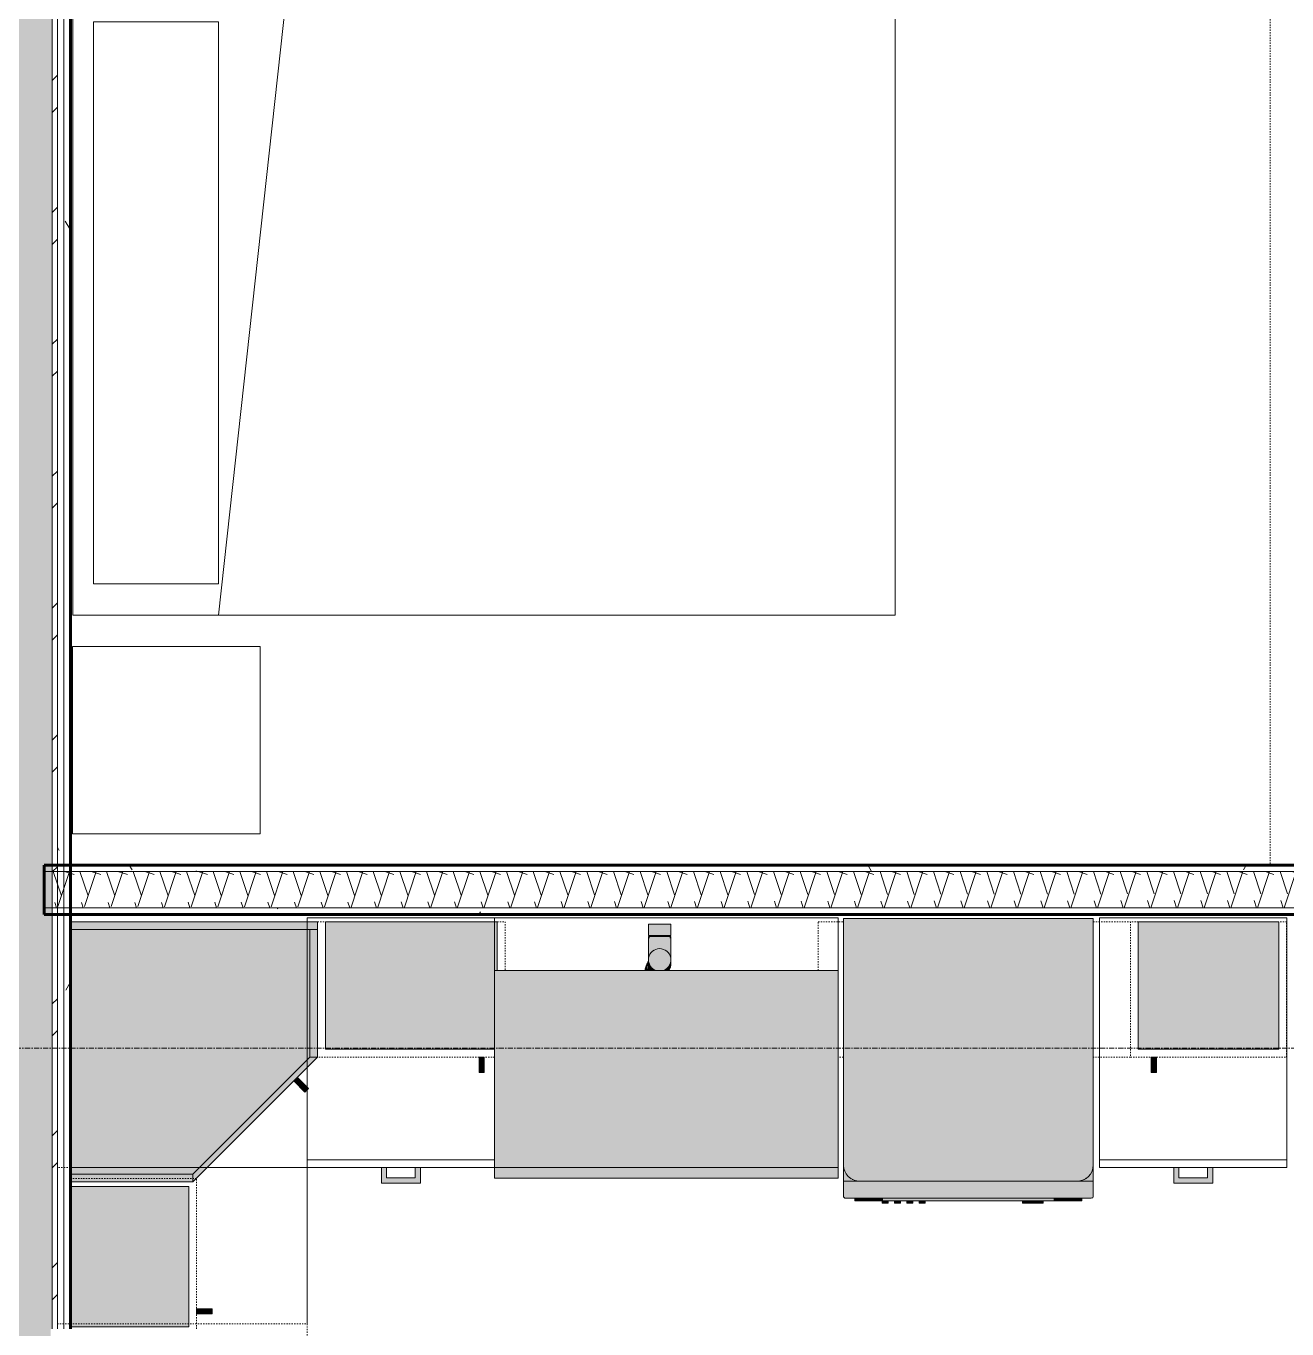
# Model space of a CAD drawing. Header units: inches. Extents: x -4169 to -1846, y 9706 to 12377.
# Drawn here: x -3338.7 to -3217.6, y 10140.2 to 10265.4 of the extents above; entities that cross this region are included whole.
import ezdxf

# ---------------------------------------------------------------- set-up
doc = ezdxf.new("R2010")
doc.units = ezdxf.units.IN
doc.header["$MEASUREMENT"] = 0
doc.linetypes.add('Dash', pattern=[0.25, 0.125, -0.125])
doc.linetypes.add('Grid Line 1_2_', pattern=[0.875, 0.5, -0.125, 0.125, -0.125])
for name, color, linetype, lineweight in [('0-1', 7, 'Continuous', 5), ('0-2', 50, 'Continuous', 18), ('A-GENM-1', 11, 'Continuous', 9), ('A-GENM-2', 250, 'Continuous', 9), ('A-WALL', 113, 'Continuous', 18), ('A-WALL-4', 10, 'Continuous', 60), ('A-WALL-5', 50, 'Continuous', 18), ('A-WALL-PATT-1', 250, 'Continuous', 9), ('A-WALL-PATT-2', 253, 'Continuous', 9), ('A-WALL-PATT-4', 111, 'Continuous', 9), ('I-FURN-1', 250, 'Continuous', 9), ('I-FURN-HDLN-1', 250, 'Dash', 9), ('I-WALL-3', 2, 'Continuous', 60), ('P-SANR-FIXT-2', 250, 'Continuous', 9), ('P-SANR-FIXT-3', 55, 'Continuous', 9), ('Q-CASE', 31, 'Continuous', 9), ('Q-CASE-1', 9, 'Continuous', 9), ('Q-CASE-3', 250, 'Continuous', 9), ('Q-CASE-4', 250, 'Dash', 9), ('Q-CASE-5', 254, 'Continuous', 9), ('Q-CASE-HDLN-1', 250, 'Dash', 9), ('Q-SPCQ-1', 250, 'Continuous', 9), ('Q-SPCQ-2', 55, 'Continuous', 9), ('S-GRID-1', 1, 'Grid Line 1_2_', 9)]:
    doc.layers.add(name, color=color, linetype=linetype, lineweight=lineweight)
pattern_1 = [(0, (0, 0), (20.48, 5.12), [0.845, -14.515, 0.845, -14.515, -81.92]), (0, (0, 0), (20.48, 5.12), [-30.72, 0.845, -29.875, 0.845, -14.515, -35.84]), (0, (0, 0), (20.48, 5.12), [-76.8, 0.845, -9.395, 0.845, -24.755]), (120, (7.68, 2.56), (-14.67405, 15.1762003), [0.845, -14.515, 0.845, -14.515, -81.92]), (120, (7.68, 2.56), (-14.67405, 15.1762003), [-30.72, 0.845, -29.875, 0.845, -14.515, -35.84]), (120, (7.68, 2.56), (-14.67405, 15.1762003), [-76.8, 0.845, -9.395, 0.845, -24.755]), (240, (10.24, 12.8), (-5.80595, -20.2962003), [0.845, -14.515, 0.845, -14.515, -81.92]), (240, (10.24, 12.8), (-5.80595, -20.2962003), [-30.72, 0.845, -29.875, 0.845, -14.515, -35.84]), (240, (10.24, 12.8), (-5.80595, -20.2962003), [-76.8, 0.845, -9.395, 0.845, -24.755])]
pattern_2 = [(161.57, (0.32, 0.32), (-2.560496185, -0.000537386), [0, -18.214, 2.022, 0]), (18.43, (-0.32, 0.32), (-2.560496185, 0.000537386), [0, -18.214, 2.022, 0]), (108.43, (0.32, 0.32), (1.27922091, -6.400876726), [6.07, -14.166]), (71.57, (-0.32, 0.32), (1.27922091, 6.400876726), [6.07, -14.166])]

# ---------------------------------------------------------------- blocks, each defined once
blk = doc.blocks.new('Dishwasher_15404 - 34_ counter-V21-ENLARGED RCP - 2ND FLOOR PLAN')
at = {"layer": 'Q-SPCQ-2'}
h = blk.add_hatch(color=256, dxfattribs=at)
h.paths.add_polyline_path([(25.25, -23.95), (25.25, -22.43), (25.2, -22.83), (24.96, -23.33), (24.74, -23.58), (24.46, -23.79), (24.08, -23.95), (23.68, -24), (25.25, -24)], flags=0)
h.paths.add_polyline_path([(25.25, 0), (23.68, 0), (24.08, -0.05), (24.46, -0.21), (24.83, -0.52), (25.04, -0.79), (25.22, -1.25), (25.25, -1.31), (25.25, -0.04)], flags=0)
for points in [[(26.87, -23.8), (26.87, -0.15), (26.79, -0.04), (26.68, 0), (25.25, 0), (25.25, -24), (26.73, -23.98), (26.82, -23.94)], [(25.25, -22.43), (25.25, -1.57), (25.17, -1.1), (24.98, -0.71), (24.74, -0.42), (24.46, -0.21), (23.98, -0.04), (23.68, 0), (0, 0), (0, -24), (23.68, -24), (24.08, -23.95), (24.46, -23.79), (24.83, -23.48), (25.07, -23.15), (25.2, -22.77)], [(25, -0.74), (24.96, -0.67), (24.98, -0.71)], [(27.12, -2.61), (27.12, -1.09), (26.87, -1.09), (26.87, -2.61)], [(27.12, -3.52), (27.12, -2.61), (26.87, -2.63), (26.87, -3.81), (27.12, -3.81)], [(27.12, -20.19), (27.12, -3.81), (26.87, -3.81), (26.87, -20.19)], [(27.37, -5.81), (27.37, -4.82), (27.12, -4.82), (27.12, -5.81)], [(27.37, -6.5), (27.37, -5.81), (27.12, -5.81), (27.12, -6.79), (27.37, -6.79), (27.37, -6.66)], [(27.37, -16.15), (27.12, -16.15), (27.12, -16.74), (27.37, -16.74)], [(27.37, -17.92), (27.37, -17.33), (27.12, -17.33), (27.12, -17.92)], [(27.37, -18.51), (27.12, -18.51), (27.12, -19.1), (27.37, -19.1)], [(27.37, -19.69), (27.12, -19.69), (27.12, -20.28), (27.37, -20.28), (27.37, -20.15)], [(27.12, -21.39), (27.12, -20.19), (26.87, -20.19), (26.87, -21.39)], [(27.12, -21.39), (26.87, -21.39), (26.9, -22.91), (27.12, -22.91), (27.12, -22.68)]]:
    blk.add_hatch(color=256, dxfattribs=at).paths.add_polyline_path(points, flags=0)
at = {"layer": 'Q-SPCQ-1'}
for p, q in [((0, -24), (0, 0)), ((0, 0), (23.68, 0)), ((23.68, 0), (25.25, 0)), ((25.25, 0), (26.68, 0)), ((25.25, 0), (25.25, -1.57)), ((26.87, -0.2), (26.87, -23.8)), ((27.12, -1.09), (26.87, -1.09)), ((27.12, -2.61), (27.12, -1.09)), ((25.25, -1.57), (25.25, -22.43)), ((27.12, -3.81), (27.12, -2.61)), ((27.12, -20.19), (27.12, -3.81)), ((27.12, -4.82), (27.37, -4.82)), ((27.37, -5.81), (27.37, -4.82)), ((27.37, -6.79), (27.37, -5.81)), ((27.37, -6.79), (27.12, -6.79)), ((27.37, -16.15), (27.12, -16.15)), ((27.37, -16.74), (27.37, -16.15)), ((27.37, -16.74), (27.12, -16.74)), ((27.37, -17.33), (27.12, -17.33)), ((27.37, -17.92), (27.37, -17.33)), ((27.37, -17.92), (27.12, -17.92)), ((27.37, -18.51), (27.12, -18.51)), ((27.37, -19.1), (27.37, -18.51)), ((27.37, -19.1), (27.12, -19.1)), ((27.37, -19.69), (27.12, -19.69)), ((27.37, -20.28), (27.37, -19.69)), ((27.12, -21.39), (27.12, -20.19)), ((27.37, -20.28), (27.12, -20.28)), ((25.25, -22.43), (25.25, -24)), ((27.12, -22.91), (27.12, -21.39)), ((27.12, -22.91), (26.87, -22.91)), ((23.68, -24), (0, -24)), ((25.25, -24), (23.68, -24)), ((26.68, -24), (25.25, -24))]:
    blk.add_line(p, q, dxfattribs=at)
for centre, radius, start, end in [((26.68, -0.2), 0.197, 0, 90), ((23.68, -1.57), 1.57, 0, 90), ((23.68, -1.57), 1.57, 32.077, 42.3359), ((23.68, -1.57), 1.57, 17.8182, 27.5266), ((23.68, -1.57), 1.57, 0, 13.6425), ((26.68, -0.2), 0.197, 60, 75), ((26.68, -0.2), 0.197, 15, 45), ((23.68, -22.43), 1.57, 270, 0), ((23.68, -22.43), 1.57, 346.3575, 0), ((23.68, -22.43), 1.57, 317.6641, 327.923), ((23.68, -22.43), 1.57, 332.4734, 342.1818), ((26.68, -23.8), 0.197, 270, 0)]:
    blk.add_arc(centre, radius, start, end, dxfattribs=at)
blk = doc.blocks.new('OD_CW_Countertop - OD_CW_Countertop-2380507-ENLARGED RCP - 2ND FLOOR PLAN')
at = {"layer": 'Q-CASE-HDLN-1'}
for p, q in [((0.74, -22.75), (0.74, 0)), ((0.74, 0), (56.86, 0))]:
    blk.add_line(p, q, dxfattribs=at)
blk = doc.blocks.new('Bed-Standard - Queen 60_ x 79_-1433484-ENLARGED RCP - 2ND FLOOR PLAN')
at = {"layer": 'I-FURN-1'}
for p, q in [((-19.31, 41.3), (40.69, 41.3)), ((-19.31, -37.7), (-19.31, 41.3)), ((40.69, 41.3), (40.69, -37.7)), ((40.69, -23.7), (-19.31, -17.13)), ((-16.31, -23.7), (37.69, -23.7)), ((-16.31, -35.7), (-16.31, -23.7)), ((37.69, -35.7), (37.69, -23.7)), ((-16.31, -35.7), (37.69, -35.7)), ((40.69, -37.7), (-19.31, -37.7))]:
    blk.add_line(p, q, dxfattribs=at)
at = {"layer": 'I-FURN-HDLN-1'}
for p, q in [((-55.31, 77.3), (64.69, 77.3)), ((-55.31, -37.7), (-55.31, 77.3)), ((64.69, 77.3), (64.69, -37.7))]:
    blk.add_line(p, q, dxfattribs=at)
blk = doc.blocks.new('Table-Night Stand - 18_ x 18_ x 24_-1372838-ENLARGED RCP - 2ND FLOOR PLAN')
at = {"layer": 'I-FURN-1'}
for p, q in [((0.15, 0), (18.15, 0)), ((0.15, -18), (0.15, 0)), ((18.15, 0), (18.15, -18)), ((18.15, -18), (0.15, -18))]:
    blk.add_line(p, q, dxfattribs=at)
blk = doc.blocks.new('Base Cabinet-Single Door - 15_-2378251-ENLARGED RCP - 2ND FLOOR PLAN')
at = {"layer": 'Q-CASE-4'}
for p, q in [((-6.76, 24), (-6.76, 0)), ((8.24, 24), (-6.76, 24)), ((8.24, 0), (8.24, 24)), ((-6.76, 0), (8.24, 0))]:
    blk.add_line(p, q, dxfattribs=at)
blk = doc.blocks.new('Base Cabinet 4 Drawer 254 - Base Cabinet 4 Drawer 254 18_-2579089-ENLARGED RCP - 2ND FLOOR PLAN')
at = {"layer": 'Q-CASE-5'}
blk.add_hatch(color=256, dxfattribs=at).paths.add_polyline_path([(-1.14, 24.92), (-1.14, 24), (-0.64, 24), (-0.64, 25), (2.11, 25), (2.11, 24), (2.61, 24), (2.61, 25.5), (-1.14, 25.5), (-1.14, 25)], flags=0)
at = {"layer": 'Q-CASE-3'}
for p, q in [((-1.14, 24), (-1.14, 25.5)), ((-1.14, 25.5), (2.61, 25.5)), ((2.61, 25.5), (2.61, 24)), ((-8.26, 24), (9.74, 24)), ((-8.26, 23.25), (-8.26, 24)), ((-1.14, 24), (-0.64, 24)), ((2.11, 25), (-0.64, 25)), ((-0.64, 24), (-0.64, 25)), ((2.11, 24), (2.11, 25)), ((2.61, 24), (2.11, 24)), ((9.74, 24), (9.74, 23.25)), ((9.74, 23.25), (-8.26, 23.25)), ((-8.26, 23.25), (-8.26, 0)), ((9.74, 0), (9.74, 23.25)), ((-8.26, 0), (9.74, 0))]:
    blk.add_line(p, q, dxfattribs=at)
blk = doc.blocks.new('Vanity Cabinet-Double Door - 33_-2318066-ENLARGED RCP - 2ND FLOOR PLAN')
at = {"layer": 'Q-CASE-3'}
for p, q in [((-15.76, 24), (-15.76, 0)), ((17.24, 24), (-15.76, 24)), ((17.24, 0), (17.24, 24)), ((-15.76, 0), (17.24, 0))]:
    blk.add_line(p, q, dxfattribs=at)
blk = doc.blocks.new('Base Cabinet 3 Drawer 230 - Base Cabinet 3 Drawer 230 18_-2579417-ENLARGED RCP - 2ND FLOOR PLAN')
at = {"layer": 'Q-CASE-5'}
blk.add_hatch(color=256, dxfattribs=at).paths.add_polyline_path([(2.61, 25), (2.61, 25.5), (-1.14, 25.5), (-1.14, 24), (-0.64, 24), (-0.64, 25), (2.11, 25), (2.11, 24), (2.61, 24)], flags=0)
at = {"layer": 'Q-CASE-3'}
for p, q in [((-1.14, 24), (-1.14, 25.5)), ((-1.14, 25.5), (2.61, 25.5)), ((2.61, 25.5), (2.61, 24)), ((-8.26, 24), (9.74, 24)), ((-8.26, 23.25), (-8.26, 24)), ((-1.14, 24), (-0.64, 24)), ((2.11, 25), (-0.64, 25)), ((-0.64, 24), (-0.64, 25)), ((2.11, 24), (2.11, 25)), ((2.61, 24), (2.11, 24)), ((9.74, 24), (9.74, 23.25)), ((9.74, 23.25), (-8.26, 23.25)), ((-8.26, 23.25), (-8.26, 0)), ((9.74, 0), (9.74, 23.25)), ((-8.26, 0), (9.74, 0))]:
    blk.add_line(p, q, dxfattribs=at)
blk = doc.blocks.new('308 - 308 x 24_-2588380-ENLARGED RCP - 2ND FLOOR PLAN')
at = {"layer": 'Q-CASE'}
blk.add_hatch(color=256, dxfattribs=at).paths.add_polyline_path([(0, 25.19), (-12, 13.19), (-11.25, 13.19), (0, 24.44)], flags=0)
at = {"layer": 'Q-CASE-1'}
for points in [[(11.75, 25.19), (0, 25.19), (0, 24.44), (11.75, 24.44)], [(11.75, 24.44), (0, 24.44), (-11.25, 13.19), (-11.25, 0.94), (11.75, 0.94), (11.75, 13.19)], [(-11.25, 13.19), (-12, 13.19), (-12, 0.94), (-11.25, 0.94), (-11.25, 11.21)], [(0, 0.94), (-12, 0.94), (-12, 0.19), (11.75, 0.19), (11.75, 0.94)]]:
    blk.add_hatch(color=256, dxfattribs=at).paths.add_polyline_path(points, flags=0)
at = {"layer": 'Q-CASE-5'}
blk.add_hatch(color=256, dxfattribs=at).paths.add_polyline_path([(-10.76, 16.55), (-11.11, 16.2), (-10.05, 15.14), (-9.7, 15.49), (-10.16, 15.94)], flags=0)
at = {"layer": 'Q-CASE'}
for p, q in [((-12, 13.19), (0, 25.19)), ((0, 25.19), (0, 24.44)), ((0, 24.44), (-11.25, 13.19)), ((-11.25, 13.19), (-12, 13.19))]:
    blk.add_line(p, q, dxfattribs=at)
at = {"layer": 'Q-CASE-3'}
for p, q in [((0, 25.19), (11.75, 25.19)), ((0, 24.44), (0, 25.19)), ((-11.25, 13.19), (0, 24.44)), ((0, 24.44), (11.75, 24.44)), ((11.75, 24.44), (0, 24.44)), ((-10.76, 16.55), (-11.11, 16.2)), ((-9.7, 15.49), (-10.76, 16.55)), ((-11.11, 16.2), (-10.05, 15.14)), ((-12, 13.19), (-11.25, 13.19)), ((-12, 0.94), (-12, 13.19)), ((-11.25, 0.94), (-11.25, 13.19)), ((-11.25, 13.19), (-11.25, 0.94)), ((-11.25, 0.94), (-12, 0.94)), ((-12, 0.19), (-12, 0.94)), ((-12, 0.94), (11.75, 0.94)), ((11.75, 0.19), (-12, 0.19)), ((11.75, 0.94), (-11.25, 0.94))]:
    blk.add_line(p, q, dxfattribs=at)
blk = doc.blocks.new('300 Series Wall Hung Cabinet_302 - 30_ X 24_-2588232-ENLARGED RCP - 2ND FLOOR PLAN')
at = {"layer": 'Q-CASE-4'}
for p, q in [((-15, 0.19), (-15, 13.19)), ((-15, 13.19), (-11.43, 13.19)), ((12.57, 13.19), (13.07, 13.19)), ((15, 4.87), (15, 0.19)), ((-11.43, 0.19), (-15, 0.19)), ((15, 0.19), (12.57, 0.19))]:
    blk.add_line(p, q, dxfattribs=at)
blk = doc.blocks.new('300 Series Wall Hung Cabinet_301 - 18_ x 24_-2588350-ENLARGED RCP - 2ND FLOOR PLAN')
at = {"layer": 'Q-CASE-1'}
for points in [[(-7, 14.69), (-7, 13.19), (-6.51, 13.19), (-6.51, 14.69)], [(8.25, 12.44), (-8, 12.44), (-8, 4.87), (-8.25, 4.87), (-8.25, 0.19), (8.25, 0.19), (8.25, 11.69)]]:
    blk.add_hatch(color=256, dxfattribs=at).paths.add_polyline_path(points, flags=0)
at = {"layer": 'Q-CASE-3'}
for p, q in [((-6.51, 14.69), (-7, 14.69)), ((-7, 14.69), (-7, 13.19)), ((-6.51, 13.19), (-6.51, 14.69)), ((-7, 13.19), (-6.51, 13.19)), ((-8, 12.44), (8.25, 12.44)), ((8.25, 12.44), (8.25, 0.19)), ((-8.25, 0.19), (-8.25, 4.87)), ((8.25, 0.19), (-8.25, 0.19))]:
    blk.add_line(p, q, dxfattribs=at)
at = {"layer": 'Q-CASE-4'}
for p, q in [((-8, 13.19), (9, 13.19)), ((9, 13.19), (9, 0.19)), ((-9, 0.19), (-9, 4.87)), ((9, 0.19), (-9, 0.19))]:
    blk.add_line(p, q, dxfattribs=at)
blk = doc.blocks.new('300 Series Wall Hung Cabinet_301 - 15_ x 24_-2588192-ENLARGED RCP - 2ND FLOOR PLAN')
at = {"layer": 'Q-CASE-1'}
for points in [[(-6.75, -1.06), (-6.75, -12.44), (6.75, -12.44), (6.75, -1.06), (-3.81, -1.06)], [(-5.5, -14.69), (-5.01, -14.69), (-5.01, -13.19), (-5.5, -13.19)]]:
    blk.add_hatch(color=256, dxfattribs=at).paths.add_polyline_path(points, flags=0)
at = {"layer": 'Q-CASE-3'}
for p, q in [((-6.75, -12.44), (-6.75, -1.06)), ((6.75, -1.06), (6.75, -12.44)), ((6.75, -12.44), (-6.75, -12.44)), ((-5.01, -13.19), (-5.5, -13.19)), ((-5.5, -13.19), (-5.5, -14.69)), ((-5.01, -14.69), (-5.01, -13.19)), ((-5.5, -14.69), (-5.01, -14.69))]:
    blk.add_line(p, q, dxfattribs=at)
at = {"layer": 'Q-CASE-4'}
for p, q in [((7.5, -13.19), (7.5, -1.06)), ((-6.94, -13.19), (7.5, -13.19))]:
    blk.add_line(p, q, dxfattribs=at)
blk = doc.blocks.new('kitchen_faucet_14143 - kitchen_faucet_14143-V43-ENLARGED RCP - 2ND FLOOR PLAN')
at = {"layer": 'A-GENM-1'}
for points in [[(-1.01, 1.21), (-0.98, 1.21), (-0.53, 1.21), (-0.69, 1.33), (-1.01, 1.33), (-1.01, 1.22)], [(-1.01, 1.14), (-1, 0.96), (-0.9, 1.02), (-0.25, 1.05), (-0.22, 1.06), (-0.39, 1.21), (-1.01, 1.18), (-1.01, 1.14)], [(-1.01, -0.18), (-0.98, -0.43), (-0.94, -0.54), (-0.69, -0.82), (-0.54, -0.94), (-0.28, -1.05), (0, -1.08), (0.32, -1.03), (0.6, -0.89), (0.83, -0.68), (0.97, -0.46), (1.06, -0.19), (1.07, 0.07), (1.05, 0.28), (0.87, 0.63), (0.7, 0.82), (0.49, 0.96), (0.25, 1.05), (-0.06, 1.07), (-0.38, 1.01), (-0.54, 0.94), (-0.77, 0.77), (-0.98, 0.44), (-1.01, 0.3), (-1.01, -0.15)], [(-1.01, 0.6), (-0.96, 0.67), (-0.82, 0.82), (-0.7, 0.91), (-0.57, 1.03), (-0.72, 1), (-1.01, 0.76), (-1.01, 0.6)], [(-1.01, 0.79), (-1, 0.77), (-0.88, 0.9), (-1.01, 0.79)], [(-1.01, 0.59), (-0.95, 0.62), (-0.92, 0.66), (-0.77, 0.82), (-0.88, 0.74), (-1.01, 0.6)], [(-0.97, 0.99), (-0.86, 0.92), (-0.77, 1.01), (-0.8, 1.02), (-0.94, 1.02)], [(-0.96, 0.59), (-0.94, 0.62), (-0.9, 0.66), (-0.96, 0.59)], [(-0.92, 0.7), (-0.72, 0.9), (-0.84, 0.79), (-0.92, 0.7)], [(-0.87, 0.7), (-0.66, 0.91), (-0.8, 0.78), (-0.87, 0.7)], [(-0.84, 0.71), (-0.65, 0.9), (-0.77, 0.79), (-0.83, 0.72)], [(-0.8, 0.73), (-0.68, 0.86), (-0.73, 0.81), (-0.79, 0.74)], [(0, 1.08), (0.28, 1.05), (0.56, 0.92), (0.77, 0.77), (0.94, 0.54), (1.05, 0.28), (1.08, 0), (1.05, -0.28), (0.94, -0.54), (0.77, -0.77), (0.54, -0.94), (0.28, -1.05), (0, -1.08), (2.26, -1.08), (2.26, 1.08), (0.19, 1.08)], [(2.26, 0.78), (2.26, -1.02), (2.34, -1.02), (2.34, 1.02), (2.26, 1), (2.26, 0.78)], [(2.34, 0.94), (2.34, -1.08), (3.44, -1.08), (3.44, 1.08), (2.34, 1.08), (2.34, 1.05)], [(-1.01, -0.6), (-0.96, -0.67), (-0.47, -1.03), (-0.49, -1.01), (-1.01, -0.59)], [(-1.01, -0.61), (-1, -0.77), (-0.67, -1.03), (-0.54, -1.01), (-1.01, -0.61)], [(-1.01, -0.8), (-0.99, -0.85), (-0.95, -0.83), (-1.01, -0.76)], [(-0.95, -0.59), (-0.89, -0.67), (-0.93, -0.6), (-0.94, -0.59)], [(-0.93, -0.59), (-0.88, -0.66), (-0.89, -0.63), (-0.93, -0.59), (-0.93, -0.59)], [(-0.9, -0.6), (-0.87, -0.65), (-0.89, -0.6)]]:
    blk.add_hatch(color=256, dxfattribs=at).paths.add_polyline_path(points, flags=0)
h = blk.add_hatch(color=256, dxfattribs=at)
h.paths.add_polyline_path([(-1.01, 0.59), (-0.98, 0.44), (-0.94, 0.59), (-1.01, 0.59)], flags=0)
h.paths.add_polyline_path([(-1.01, -0.51), (-1.01, -0.59), (-0.92, -0.57), (-0.97, -0.46), (-1.01, -0.43), (-1.01, -0.46)], flags=0)
h = blk.add_hatch(color=256, dxfattribs=at)
h.paths.add_polyline_path([(-0.95, 0.59), (-0.93, 0.62), (-0.88, 0.66), (-0.94, 0.59)], flags=0)
h.paths.add_polyline_path([(-0.61, 0.9), (-0.42, 1.02), (-0.46, 1.01), (-0.59, 0.91)], flags=0)
h = blk.add_hatch(color=256, dxfattribs=at)
h.paths.add_polyline_path([(-0.93, 0.59), (-0.9, 0.6), (-0.85, 0.66), (-0.93, 0.59)], flags=0)
h.paths.add_polyline_path([(-0.46, 0.97), (-0.38, 1.03), (-0.43, 1), (-0.46, 0.97)], flags=0)
h = blk.add_hatch(color=256, dxfattribs=at)
h.paths.add_polyline_path([(-0.96, -0.59), (-0.92, -0.66), (-0.94, -0.61), (-0.95, -0.59)], flags=0)
h.paths.add_polyline_path([(-0.56, -0.93), (-0.51, -0.99), (-0.55, -0.94)], flags=0)
at = {"layer": 'A-GENM-2'}
for p, q in [((-1.02, 1.35), (-0.99, 1.33)), ((-1.01, 0.59), (-0.9, 0.59)), ((-0.96, 0.6), (-0.96, 0.61)), ((-0.41, 0.99), (-0.38, 1.01)), ((-0.06, 1.08), (-0.01, 1.08)), ((-0.04, 1.08), (0, 1.08)), ((0, 1.08), (2.26, 1.08)), ((2.1, 1.02), (2.34, 1.02)), ((2.26, -1.08), (2.26, 1.08)), ((2.34, 1.08), (3.44, 1.08)), ((2.34, 1.08), (2.34, -1.08)), ((3.44, -1.08), (3.44, 1.08)), ((-0.9, -0.59), (-1.01, -0.59)), ((-0.36, -1.01), (-0.4, -1)), ((2.26, -1.08), (0, -1.08)), ((2.34, -1.02), (2.1, -1.02)), ((3.44, -1.08), (2.34, -1.08))]:
    blk.add_line(p, q, dxfattribs=at)
at = {"layer": 'A-GENM-2', "flags": 128}
for points in [[(-1.01, 1.38), (-0.97, 1.38), (-0.94, 1.38), (-0.93, 1.38)], [(-1.01, 1.2), (-0.97, 1.22), (-0.93, 1.23), (-0.89, 1.24), (-0.86, 1.25), (-0.82, 1.25), (-0.78, 1.26), (-0.74, 1.26), (-0.7, 1.26), (-0.69, 1.26)], [(-0.93, 1.38), (-0.89, 1.38), (-0.86, 1.38), (-0.82, 1.37), (-0.79, 1.37), (-0.75, 1.36), (-0.72, 1.35), (-0.68, 1.34), (-0.65, 1.32), (-0.62, 1.31), (-0.58, 1.29), (-0.55, 1.27), (-0.52, 1.25), (-0.49, 1.23)], [(-0.69, 1.26), (-0.65, 1.26), (-0.61, 1.26), (-0.57, 1.25), (-0.53, 1.25), (-0.49, 1.24), (-0.45, 1.23), (-0.42, 1.22), (-0.38, 1.21), (-0.34, 1.19), (-0.3, 1.17), (-0.27, 1.16), (-0.23, 1.14), (-0.2, 1.12), (-0.17, 1.09), (-0.13, 1.07)], [(-1.01, 0.84), (-0.98, 0.86), (-0.95, 0.88), (-0.92, 0.91), (-0.88, 0.93), (-0.85, 0.95), (-0.82, 0.97), (-0.78, 0.99), (-0.74, 1.01), (-0.71, 1.02), (-0.67, 1.04), (-0.63, 1.05), (-0.59, 1.06), (-0.55, 1.07), (-0.51, 1.07), (-0.48, 1.08), (-0.44, 1.08), (-0.4, 1.08), (-0.39, 1.08)], [(-1.01, 0.64), (-1, 0.64), (-0.98, 0.68), (-0.95, 0.71), (-0.93, 0.74), (-0.9, 0.77), (-0.87, 0.8), (-0.84, 0.83), (-0.81, 0.86), (-0.78, 0.88), (-0.75, 0.91), (-0.72, 0.93), (-0.68, 0.95), (-0.65, 0.97), (-0.61, 0.99), (-0.57, 1.01), (-0.54, 1.02), (-0.5, 1.04), (-0.46, 1.05), (-0.42, 1.06), (-0.39, 1.07), (-0.35, 1.07), (-0.31, 1.08), (-0.27, 1.08), (-0.23, 1.08), (-0.22, 1.08)], [(-0.69, 1.06), (-0.72, 1.06), (-0.75, 1.06), (-0.78, 1.06), (-0.81, 1.05), (-0.84, 1.05), (-0.87, 1.04), (-0.9, 1.03), (-0.93, 1.02), (-0.96, 1.01), (-0.99, 1), (-1.01, 0.99)], [(-0.98, 0.6), (-0.97, 0.61), (-0.95, 0.64), (-0.93, 0.68), (-0.9, 0.71), (-0.88, 0.74), (-0.85, 0.77), (-0.82, 0.8), (-0.79, 0.83), (-0.76, 0.86), (-0.73, 0.88), (-0.7, 0.91), (-0.66, 0.93), (-0.63, 0.95), (-0.59, 0.97), (-0.56, 0.99), (-0.52, 1.01), (-0.49, 1.02), (-0.45, 1.04), (-0.41, 1.05), (-0.37, 1.06), (-0.33, 1.07), (-0.29, 1.07), (-0.26, 1.08), (-0.22, 1.08), (-0.18, 1.08), (-0.17, 1.08)], [(-0.97, 1), (-0.95, 0.97), (-0.94, 0.95), (-0.92, 0.92), (-0.91, 0.89)], [(-0.96, 0.6), (-0.96, 0.61), (-0.94, 0.64), (-0.91, 0.68), (-0.89, 0.71), (-0.86, 0.74), (-0.83, 0.77), (-0.8, 0.8), (-0.77, 0.83), (-0.74, 0.86), (-0.71, 0.88), (-0.68, 0.91), (-0.64, 0.93), (-0.61, 0.95), (-0.57, 0.97), (-0.54, 0.99), (-0.5, 1.01), (-0.46, 1.02), (-0.42, 1.04), (-0.39, 1.05), (-0.35, 1.06), (-0.31, 1.07), (-0.27, 1.07), (-0.23, 1.08), (-0.19, 1.08), (-0.15, 1.08), (-0.14, 1.08)], [(-0.95, 0.6), (-0.94, 0.61), (-0.92, 0.64), (-0.89, 0.68), (-0.87, 0.71), (-0.84, 0.74), (-0.81, 0.77), (-0.78, 0.8), (-0.75, 0.83), (-0.72, 0.86), (-0.69, 0.89), (-0.65, 0.91), (-0.62, 0.93), (-0.58, 0.95), (-0.54, 0.97), (-0.51, 0.99), (-0.47, 1.01), (-0.43, 1.02), (-0.39, 1.04), (-0.35, 1.05), (-0.31, 1.06), (-0.27, 1.07), (-0.23, 1.07), (-0.19, 1.08), (-0.15, 1.08), (-0.11, 1.08), (-0.1, 1.08)], [(-0.91, 0.6), (-0.91, 0.61), (-0.88, 0.64), (-0.86, 0.68), (-0.83, 0.71), (-0.8, 0.74), (-0.77, 0.77), (-0.74, 0.8), (-0.71, 0.83), (-0.68, 0.86), (-0.65, 0.89), (-0.61, 0.91), (-0.58, 0.93), (-0.54, 0.95), (-0.51, 0.97), (-0.47, 0.99), (-0.43, 1.01), (-0.39, 1.02), (-0.35, 1.04), (-0.31, 1.05), (-0.27, 1.06), (-0.23, 1.07), (-0.19, 1.07), (-0.15, 1.08), (-0.11, 1.08), (-0.07, 1.08), (-0.06, 1.08)], [(-0.91, 0.68), (-0.89, 0.71), (-0.86, 0.74), (-0.83, 0.77), (-0.8, 0.8), (-0.78, 0.83), (-0.74, 0.86), (-0.71, 0.88), (-0.68, 0.91), (-0.65, 0.93), (-0.61, 0.95), (-0.58, 0.97), (-0.54, 0.99), (-0.51, 1.01), (-0.47, 1.02)], [(-0.9, 0.6), (-0.89, 0.61), (-0.87, 0.64), (-0.84, 0.68), (-0.82, 0.71), (-0.79, 0.74), (-0.76, 0.77), (-0.73, 0.8), (-0.7, 0.83), (-0.67, 0.86), (-0.63, 0.89), (-0.6, 0.91), (-0.56, 0.93), (-0.53, 0.95), (-0.49, 0.97), (-0.45, 0.99), (-0.42, 1.01), (-0.38, 1.02), (-0.34, 1.04), (-0.3, 1.05), (-0.26, 1.06), (-0.22, 1.07), (-0.18, 1.07), (-0.14, 1.08), (-0.09, 1.08), (-0.05, 1.08), (-0.04, 1.08)], [(-0.9, 0.6), (-0.89, 0.61), (-0.87, 0.65), (-0.84, 0.68), (-0.81, 0.71), (-0.78, 0.75), (-0.75, 0.78), (-0.72, 0.81), (-0.69, 0.83), (-0.66, 0.86), (-0.62, 0.89), (-0.59, 0.91), (-0.55, 0.93), (-0.51, 0.95), (-0.47, 0.97), (-0.43, 0.99), (-0.39, 1.01), (-0.35, 1.02), (-0.31, 1.04), (-0.27, 1.05), (-0.23, 1.06), (-0.18, 1.07), (-0.14, 1.07), (-0.1, 1.08), (-0.05, 1.08), (-0.01, 1.08)], [(-0.9, 0.6), (-0.89, 0.61), (-0.87, 0.65), (-0.84, 0.68), (-0.81, 0.71), (-0.78, 0.75), (-0.75, 0.78), (-0.72, 0.81), (-0.69, 0.83), (-0.66, 0.86), (-0.62, 0.89), (-0.59, 0.91), (-0.55, 0.93), (-0.51, 0.95), (-0.47, 0.97), (-0.43, 0.99), (-0.39, 1.01), (-0.35, 1.02), (-0.31, 1.04), (-0.27, 1.05), (-0.23, 1.06), (-0.18, 1.07), (-0.14, 1.07), (-0.1, 1.08), (-0.05, 1.08), (-0.01, 1.08)], [(-0.9, 0.6), (-0.89, 0.61), (-0.87, 0.65), (-0.84, 0.68), (-0.81, 0.71), (-0.78, 0.75), (-0.75, 0.78), (-0.72, 0.81), (-0.69, 0.83), (-0.66, 0.86), (-0.62, 0.89), (-0.59, 0.91), (-0.55, 0.93), (-0.51, 0.95), (-0.47, 0.97), (-0.43, 0.99), (-0.39, 1.01), (-0.35, 1.02), (-0.31, 1.04), (-0.27, 1.05), (-0.23, 1.06), (-0.18, 1.07), (-0.14, 1.07), (-0.1, 1.08), (-0.05, 1.08), (-0.01, 1.08)], [(-0.9, 0.6), (-0.89, 0.61), (-0.87, 0.65), (-0.84, 0.68), (-0.81, 0.71), (-0.78, 0.75), (-0.75, 0.78), (-0.72, 0.81), (-0.69, 0.83), (-0.66, 0.86), (-0.62, 0.89), (-0.59, 0.91), (-0.55, 0.93), (-0.51, 0.95), (-0.47, 0.97), (-0.43, 0.99), (-0.39, 1.01), (-0.35, 1.02), (-0.31, 1.04), (-0.27, 1.05), (-0.23, 1.06), (-0.18, 1.07), (-0.14, 1.07), (-0.1, 1.08), (-0.05, 1.08), (-0.01, 1.08)], [(-0.9, 0.6), (-0.89, 0.61), (-0.87, 0.65), (-0.84, 0.68), (-0.81, 0.71), (-0.78, 0.75), (-0.75, 0.78), (-0.72, 0.81), (-0.69, 0.83), (-0.66, 0.86), (-0.62, 0.89), (-0.59, 0.91), (-0.55, 0.93), (-0.51, 0.95), (-0.47, 0.97), (-0.43, 0.99), (-0.39, 1.01), (-0.35, 1.02), (-0.31, 1.04), (-0.27, 1.05), (-0.23, 1.06), (-0.18, 1.07), (-0.14, 1.07), (-0.1, 1.08), (-0.05, 1.08), (-0.01, 1.08)], [(-0.9, 0.6), (-0.89, 0.61), (-0.87, 0.65), (-0.84, 0.68), (-0.81, 0.71), (-0.78, 0.75), (-0.75, 0.78), (-0.72, 0.81), (-0.69, 0.83), (-0.66, 0.86), (-0.62, 0.89), (-0.59, 0.91), (-0.55, 0.93), (-0.51, 0.95), (-0.47, 0.97), (-0.43, 0.99), (-0.39, 1.01), (-0.35, 1.02), (-0.31, 1.04), (-0.27, 1.05), (-0.23, 1.06), (-0.18, 1.07), (-0.14, 1.07), (-0.1, 1.08), (-0.05, 1.08), (-0.01, 1.08)], [(-0.5, 1.04), (-0.53, 1.05), (-0.56, 1.05), (-0.59, 1.06), (-0.62, 1.06), (-0.65, 1.06), (-0.68, 1.06), (-0.69, 1.06)], [(-0.43, 1.04), (-0.39, 1.05), (-0.36, 1.06), (-0.32, 1.07), (-0.28, 1.07), (-0.24, 1.08), (-0.2, 1.08), (-0.16, 1.08), (-0.15, 1.08)], [(-0.39, 1.08), (-0.35, 1.08), (-0.31, 1.08), (-0.27, 1.07), (-0.23, 1.07), (-0.19, 1.06)], [(-0.25, 1.05), (-0.22, 1.06), (-0.18, 1.07), (-0.13, 1.07), (-0.09, 1.08), (-0.05, 1.08), (-0.01, 1.08)], [(-0.22, 1.08), (-0.18, 1.08), (-0.14, 1.08), (-0.1, 1.07)], [(-0.17, 1.08), (-0.13, 1.08), (-0.09, 1.08), (-0.06, 1.08)], [(-0.15, 1.08), (-0.11, 1.08), (-0.07, 1.08), (-0.06, 1.08)], [(-0.14, 1.08), (-0.1, 1.08), (-0.06, 1.08)], [(-0.1, 1.08), (-0.06, 1.08), (-0.02, 1.08)], [(-0.22, -1.08), (-0.26, -1.08), (-0.3, -1.08), (-0.34, -1.07), (-0.37, -1.07), (-0.41, -1.06), (-0.45, -1.05), (-0.49, -1.04), (-0.53, -1.03), (-0.56, -1.01), (-0.6, -1), (-0.64, -0.98), (-0.67, -0.96), (-0.71, -0.94), (-0.74, -0.91), (-0.77, -0.89), (-0.8, -0.86), (-0.84, -0.84), (-0.86, -0.81), (-0.89, -0.78), (-0.92, -0.75), (-0.95, -0.72), (-0.97, -0.69), (-1, -0.65), (-1.01, -0.64)], [(-0.92, -0.87), (-0.96, -0.86), (-1, -0.85), (-1.01, -0.84)], [(-0.39, -1.08), (-0.43, -1.08), (-0.47, -1.08), (-0.5, -1.07), (-0.54, -1.07), (-0.58, -1.06), (-0.62, -1.05), (-0.66, -1.04), (-0.7, -1.03), (-0.73, -1.01), (-0.77, -1), (-0.81, -0.98), (-0.84, -0.96), (-0.88, -0.94), (-0.91, -0.91), (-0.94, -0.89), (-0.97, -0.86), (-1, -0.84), (-1.01, -0.84)], [(-0.17, -1.08), (-0.21, -1.08), (-0.24, -1.08), (-0.28, -1.07), (-0.32, -1.07), (-0.36, -1.06), (-0.4, -1.05), (-0.44, -1.04), (-0.48, -1.03), (-0.51, -1.01), (-0.55, -1), (-0.59, -0.98), (-0.62, -0.96), (-0.65, -0.94), (-0.69, -0.91), (-0.72, -0.89), (-0.75, -0.86), (-0.78, -0.84), (-0.81, -0.81), (-0.84, -0.78), (-0.87, -0.75), (-0.9, -0.72), (-0.92, -0.69), (-0.94, -0.65), (-0.97, -0.62)], [(-0.14, -1.08), (-0.18, -1.08), (-0.22, -1.08), (-0.26, -1.07), (-0.3, -1.07), (-0.34, -1.06), (-0.38, -1.05), (-0.41, -1.04), (-0.45, -1.03), (-0.49, -1.01), (-0.53, -1), (-0.56, -0.98), (-0.6, -0.96), (-0.63, -0.94), (-0.67, -0.91), (-0.7, -0.89), (-0.73, -0.87), (-0.76, -0.84), (-0.79, -0.81), (-0.82, -0.78), (-0.85, -0.75), (-0.88, -0.72), (-0.9, -0.69), (-0.93, -0.65), (-0.95, -0.62)], [(-0.1, -1.08), (-0.14, -1.08), (-0.18, -1.08), (-0.22, -1.07), (-0.26, -1.07), (-0.3, -1.06), (-0.34, -1.05), (-0.38, -1.04), (-0.42, -1.03), (-0.46, -1.01), (-0.5, -1), (-0.53, -0.98), (-0.57, -0.96), (-0.61, -0.94), (-0.64, -0.92), (-0.68, -0.89), (-0.71, -0.87), (-0.74, -0.84), (-0.77, -0.81), (-0.8, -0.78), (-0.83, -0.75), (-0.86, -0.72), (-0.89, -0.69), (-0.91, -0.65), (-0.94, -0.62)], [(-0.5, -1.01), (-0.53, -1), (-0.57, -0.98), (-0.6, -0.96), (-0.64, -0.94), (-0.67, -0.91), (-0.7, -0.89), (-0.74, -0.86), (-0.77, -0.84), (-0.8, -0.81), (-0.83, -0.78), (-0.85, -0.75), (-0.88, -0.72), (-0.9, -0.69), (-0.93, -0.65)], [(-0.54, -0.94), (-0.57, -0.92), (-0.6, -0.9), (-0.64, -0.88), (-0.67, -0.85), (-0.71, -0.82), (-0.74, -0.79), (-0.77, -0.76), (-0.8, -0.73), (-0.83, -0.7), (-0.85, -0.67), (-0.88, -0.63), (-0.9, -0.59)], [(-0.54, -0.94), (-0.57, -0.92), (-0.6, -0.9), (-0.64, -0.88), (-0.67, -0.85), (-0.71, -0.82), (-0.74, -0.79), (-0.77, -0.76), (-0.8, -0.73), (-0.83, -0.7), (-0.85, -0.67), (-0.88, -0.63), (-0.9, -0.59)], [(-0.54, -0.94), (-0.57, -0.92), (-0.6, -0.9), (-0.64, -0.88), (-0.67, -0.85), (-0.71, -0.82), (-0.74, -0.79), (-0.77, -0.76), (-0.8, -0.73), (-0.83, -0.7), (-0.85, -0.67), (-0.88, -0.63), (-0.9, -0.59)], [(-0.54, -0.94), (-0.57, -0.92), (-0.6, -0.9), (-0.64, -0.88), (-0.67, -0.85), (-0.71, -0.82), (-0.74, -0.79), (-0.77, -0.76), (-0.8, -0.73), (-0.83, -0.7), (-0.85, -0.67), (-0.88, -0.63), (-0.9, -0.59)], [(-0.54, -0.94), (-0.57, -0.92), (-0.6, -0.9), (-0.64, -0.88), (-0.67, -0.85), (-0.71, -0.82), (-0.74, -0.79), (-0.77, -0.76), (-0.8, -0.73), (-0.83, -0.7), (-0.85, -0.67), (-0.88, -0.63), (-0.9, -0.59)], [(-0.54, -0.94), (-0.57, -0.92), (-0.6, -0.9), (-0.64, -0.88), (-0.67, -0.85), (-0.71, -0.82), (-0.74, -0.79), (-0.77, -0.76), (-0.8, -0.73), (-0.83, -0.7), (-0.85, -0.67), (-0.88, -0.63), (-0.9, -0.59)], [(-0.06, -1.08), (-0.1, -1.08), (-0.14, -1.08), (-0.18, -1.07), (-0.22, -1.07), (-0.26, -1.06), (-0.3, -1.05), (-0.34, -1.04), (-0.38, -1.03), (-0.42, -1.01), (-0.46, -1), (-0.5, -0.98), (-0.53, -0.96), (-0.57, -0.94), (-0.6, -0.92), (-0.64, -0.89), (-0.67, -0.87), (-0.7, -0.84), (-0.74, -0.81), (-0.77, -0.78), (-0.8, -0.75), (-0.82, -0.72), (-0.85, -0.69), (-0.88, -0.65), (-0.9, -0.62)], [(-0.04, -1.08), (-0.08, -1.08), (-0.12, -1.08), (-0.17, -1.07), (-0.21, -1.07), (-0.25, -1.06), (-0.29, -1.05), (-0.33, -1.04), (-0.37, -1.03), (-0.41, -1.01), (-0.44, -1), (-0.48, -0.98), (-0.52, -0.96), (-0.55, -0.94), (-0.59, -0.92), (-0.62, -0.89), (-0.66, -0.87), (-0.69, -0.84), (-0.72, -0.81), (-0.75, -0.78), (-0.78, -0.75), (-0.81, -0.72), (-0.84, -0.69), (-0.86, -0.65), (-0.89, -0.62)], [(0.01, -1.08), (-0.03, -1.08), (-0.07, -1.08), (-0.12, -1.08), (-0.16, -1.07), (-0.2, -1.06), (-0.25, -1.05), (-0.29, -1.04), (-0.33, -1.03), (-0.37, -1.02), (-0.41, -1), (-0.45, -0.98), (-0.49, -0.97), (-0.53, -0.95)], [(0.01, -1.08), (-0.03, -1.08), (-0.07, -1.08), (-0.12, -1.08), (-0.16, -1.07), (-0.2, -1.06), (-0.25, -1.05), (-0.29, -1.04), (-0.33, -1.03), (-0.37, -1.02), (-0.41, -1), (-0.45, -0.98), (-0.49, -0.97), (-0.53, -0.95)], [(0.01, -1.08), (-0.03, -1.08), (-0.07, -1.08), (-0.12, -1.08), (-0.16, -1.07), (-0.2, -1.06), (-0.25, -1.05), (-0.29, -1.04), (-0.33, -1.03), (-0.37, -1.02), (-0.41, -1), (-0.45, -0.98), (-0.49, -0.97), (-0.53, -0.95)], [(0.01, -1.08), (-0.03, -1.08), (-0.07, -1.08), (-0.12, -1.08), (-0.16, -1.07), (-0.2, -1.06), (-0.25, -1.05), (-0.29, -1.04), (-0.33, -1.03), (-0.37, -1.02), (-0.41, -1), (-0.45, -0.98), (-0.49, -0.97), (-0.53, -0.95)], [(0.01, -1.08), (-0.03, -1.08), (-0.07, -1.08), (-0.12, -1.08), (-0.16, -1.07), (-0.2, -1.06), (-0.25, -1.05), (-0.29, -1.04), (-0.33, -1.03), (-0.37, -1.02), (-0.41, -1), (-0.45, -0.98), (-0.49, -0.97), (-0.53, -0.95)], [(0.01, -1.08), (-0.03, -1.08), (-0.07, -1.08), (-0.12, -1.08), (-0.16, -1.07), (-0.2, -1.06), (-0.25, -1.05), (-0.29, -1.04), (-0.33, -1.03), (-0.37, -1.02), (-0.41, -1), (-0.45, -0.98), (-0.49, -0.97), (-0.53, -0.95)], [(-0.15, -1.08), (-0.19, -1.08), (-0.23, -1.08), (-0.27, -1.07), (-0.31, -1.07), (-0.35, -1.06), (-0.38, -1.05), (-0.42, -1.04), (-0.46, -1.03)], [(-0.18, -1.06), (-0.22, -1.07), (-0.26, -1.07), (-0.3, -1.08), (-0.34, -1.08), (-0.38, -1.08), (-0.39, -1.08)], [(0, -1.08), (-0.04, -1.08), (-0.08, -1.08), (-0.12, -1.07), (-0.16, -1.07), (-0.21, -1.06), (-0.25, -1.05)], [(-0.09, -1.07), (-0.13, -1.08), (-0.17, -1.08), (-0.21, -1.08), (-0.22, -1.08)], [(-0.06, -1.08), (-0.08, -1.08), (-0.12, -1.08), (-0.15, -1.08), (-0.17, -1.08)], [(-0.06, -1.08), (-0.1, -1.08), (-0.14, -1.08), (-0.15, -1.08)], [(-0.05, -1.08), (-0.09, -1.08), (-0.13, -1.08), (-0.14, -1.08)], [(-0.04, -1.08), (-0.09, -1.08), (-0.1, -1.08)], [(0, -1.08), (-0.04, -1.08), (-0.06, -1.08)], [(0, -1.08), (-0.03, -1.08), (-0.04, -1.08)]]:
    blk.add_lwpolyline(points, dxfattribs=at)
at = {"layer": 'A-GENM-2'}
for start, end in [(0, 159.5579), (200.4421, 0)]:
    blk.add_arc((0, 0), 1.08, start, end, dxfattribs=at)
blk = doc.blocks.new('Stainless Steel Farmhous Kitchen Sink - Stainless Steel Farmhous Kitchen Sink-2552578-ENLARGED RCP - 2ND FLOOR PLAN')
at = {"layer": 'P-SANR-FIXT-3'}
blk.add_hatch(color=256, dxfattribs=at).paths.add_polyline_path([(-15.61, 2.25), (0, 2.25), (0, 22.2), (-33, 22.2), (-33, 2.25), (-15.75, 2.25)], flags=0)
at = {"layer": 'P-SANR-FIXT-2'}
for p, q in [((-33, 22.2), (0, 22.2)), ((-33, 2.25), (-33, 22.2)), ((0, 22.2), (0, 2.25)), ((0, 2.25), (-33, 2.25))]:
    blk.add_line(p, q, dxfattribs=at)
blk = doc.blocks.new('300 Series Wall Hung Cabinet_301 - 15_ x 24_-V50-ENLARGED RCP - 2ND FLOOR PLAN')
at = {"layer": 'Q-CASE-1'}
for points in [[(-6.75, -0.19), (-6.75, -12.44), (6.75, -12.44), (6.75, -0.19)], [(-5.5, -13.19), (-5.5, -14.69), (-5.01, -14.69), (-5.01, -13.19)]]:
    blk.add_hatch(color=256, dxfattribs=at).paths.add_polyline_path(points, flags=0)
at = {"layer": 'Q-CASE-3'}
for p, q in [((-6.75, -12.44), (-6.75, -0.19)), ((-6.75, -0.19), (6.75, -0.19)), ((6.75, -0.19), (6.75, -12.44)), ((6.75, -12.44), (-6.75, -12.44)), ((-5.01, -13.19), (-5.5, -13.19)), ((-5.5, -13.19), (-5.5, -14.69)), ((-5.01, -14.69), (-5.01, -13.19)), ((-5.5, -14.69), (-5.01, -14.69))]:
    blk.add_line(p, q, dxfattribs=at)
at = {"layer": 'Q-CASE-4'}
for p, q in [((7.5, -0.19), (-7.5, -0.19)), ((-7.5, -0.19), (-7.5, -13.19)), ((7.5, -13.19), (7.5, -0.19)), ((-7.5, -13.19), (7.5, -13.19))]:
    blk.add_line(p, q, dxfattribs=at)
blk = doc.blocks.new('CTR - 1st Phase - Unit Layouts_rvt-1-ENLARGED RCP - 2ND FLOOR PLAN')
at = {"layer": 'A-WALL-PATT-1'}
h = blk.add_hatch(dxfattribs=at)
h.set_pattern_fill('FP_1', color=256, style=0, pattern_type=2)
h.set_pattern_definition(pattern_1)
h.paths.add_polyline_path([(-3181.87, 10184.16), (-3181.87, 10184.78), (-3206.52, 10184.78), (-3206.52, 10184.16), (-3181.88, 10184.16)], flags=0)
h.paths.add_polyline_path([(-3334.47, 10184.16), (-3210.02, 10184.16), (-3210.02, 10184.78), (-3334.47, 10184.78), (-3334.47, 10184.17)], flags=0)
h = blk.add_hatch(dxfattribs=at)
h.set_pattern_fill('FP_1', color=256, style=0, pattern_type=2)
h.set_pattern_definition(pattern_1)
h.paths.add_polyline_path([(-3236.22, 10180.03), (-3181.87, 10180.03), (-3181.87, 10180.66), (-3334.47, 10180.66), (-3334.47, 10180.03), (-3260.22, 10180.03)], flags=0)
at = {"layer": 'A-WALL-PATT-2'}
h = blk.add_hatch(dxfattribs=at)
h.set_pattern_fill('FP_2', color=256, style=0, pattern_type=2)
h.set_pattern_definition(pattern_2)
h.paths.add_polyline_path([(-3181.87, 10180.66), (-3181.25, 10180.66), (-3181.25, 10184.16), (-3336.22, 10184.16), (-3336.22, 10180.66), (-3194.06, 10180.66)], flags=0)
at = {"layer": 'A-WALL-4'}
for p, q in [((-3336.97, 10180.03), (-3336.97, 10184.78)), ((-3336.97, 10184.78), (-3210.65, 10184.78)), ((-3181.87, 10180.03), (-3336.97, 10180.03))]:
    blk.add_line(p, q, dxfattribs=at)
at = {"layer": 'A-WALL-5'}
for p, q in [((-3336.97, 10184.16), (-3210.02, 10184.16)), ((-3336.97, 10180.66), (-3181.87, 10180.66))]:
    blk.add_line(p, q, dxfattribs=at)
at = {"layer": '0-2'}
for name, p, rotation in [('Bed-Standard - Queen 60_ x 79_-1433484-ENLARGED RCP - 2ND FLOOR PLAN', (-3296.54, 10249.47), 269.9999999999509), ('Table-Night Stand - 18_ x 18_ x 24_-1372838-ENLARGED RCP - 2ND FLOOR PLAN', (-3316.25, 10205.93), 269.9999999999554), ('Base Cabinet 4 Drawer 254 - Base Cabinet 4 Drawer 254 18_-2579089-ENLARGED RCP - 2ND FLOOR PLAN', (-3301.99, 10179.72), 180), ('Vanity Cabinet-Double Door - 33_-2318066-ENLARGED RCP - 2ND FLOOR PLAN', (-3276.49, 10179.72), 180), ('Dishwasher_15404 - 34_ counter-V21-ENLARGED RCP - 2ND FLOOR PLAN', (-3236.22, 10179.66), 269.9999999999652), ('Base Cabinet 3 Drawer 230 - Base Cabinet 3 Drawer 230 18_-2579417-ENLARGED RCP - 2ND FLOOR PLAN', (-3225.89, 10179.72), 180), ('308 - 308 x 24_-2588380-ENLARGED RCP - 2ND FLOOR PLAN', (-3322.72, 10179.53), 180), ('300 Series Wall Hung Cabinet_301 - 18_ x 24_-2588350-ENLARGED RCP - 2ND FLOOR PLAN', (-3301.72, 10179.53), 180), ('kitchen_faucet_14143 - kitchen_faucet_14143-V43-ENLARGED RCP - 2ND FLOOR PLAN', (-3277.87, 10175.67), 90.00000000004947), ('300 Series Wall Hung Cabinet_302 - 30_ X 24_-2588232-ENLARGED RCP - 2ND FLOOR PLAN', (-3247.65, 10179.53), 180), ('Stainless Steel Farmhous Kitchen Sink - Stainless Steel Farmhous Kitchen Sink-2552578-ENLARGED RCP - 2ND FLOOR PLAN', (-3293.72, 10176.91), 180), ('Base Cabinet-Single Door - 15_-2378251-ENLARGED RCP - 2ND FLOOR PLAN', (-3335.72, 10148.96), 270.0000000000516), ('OD_CW_Countertop - OD_CW_Countertop-2380507-ENLARGED RCP - 2ND FLOOR PLAN', (-3311.72, 10156.46), 269.99999999993), ('300 Series Wall Hung Cabinet_301 - 15_ x 24_-2588192-ENLARGED RCP - 2ND FLOOR PLAN', (-3335.54, 10147.16), 90.00000000000607)]:
    blk.add_blockref(name, p, dxfattribs=dict(at, rotation=rotation))
blk.add_blockref('300 Series Wall Hung Cabinet_301 - 15_ x 24_-V50-ENLARGED RCP - 2ND FLOOR PLAN', (-3225.15, 10179.53), dxfattribs=at)
blk = doc.blocks.new('CTR - 1st Phase - Shell_rvt-1-ENLARGED RCP - 2ND FLOOR PLAN')
at = {"layer": 'S-GRID-1'}
blk.add_line((-1846.46, 10167.19), (-4136.46, 10167.19), dxfattribs=at)

msp = doc.modelspace()

# ---------------------------------------------------------------- hatches: boundary and pattern name
at = {"layer": 'A-WALL-PATT-4'}
h = msp.add_hatch(dxfattribs=at)
h.set_pattern_fill('FP_2', color=256, style=0, pattern_type=2)
h.set_pattern_definition(pattern_2)
h.paths.add_polyline_path([(-3336.22, 9988.44), (-3336.22, 10110.22), (-3336.35, 10110.22), (-3336.35, 10140.22), (-3336.22, 10140.22), (-3336.22, 10374.04), (-3341.72, 10374.04), (-3341.72, 9988.44)], flags=0)
h = msp.add_hatch(dxfattribs=at)
h.set_pattern_fill('FP_38', color=256, style=0, pattern_type=2)
h.set_pattern_definition([(45, (0, 0), (-6.335677, 6.335677), []), (45, (0, 9.6), (-6.335677, 6.335677), [])])
h.paths.add_polyline_path([(-3336.22, 9988.44), (-3335.72, 9988.44), (-3335.72, 10110.22), (-3336.22, 10110.22), (-3336.22, 10027.94)], flags=0)
h.paths.add_polyline_path([(-3335.72, 10140.22), (-3335.72, 10180.66), (-3336.22, 10180.66), (-3336.22, 10140.22), (-3336.03, 10140.22)], flags=0)
h.paths.add_polyline_path([(-3336.22, 10184.16), (-3335.72, 10184.16), (-3335.72, 10374.04), (-3336.22, 10374.04), (-3336.22, 10188.8)], flags=0)
h = msp.add_hatch(dxfattribs=at)
h.set_pattern_fill('FP_1', color=256, style=0, pattern_type=2)
h.set_pattern_definition(pattern_1)
h.paths.add_polyline_path([(-3335.72, 9988.44), (-3335.1, 9988.44), (-3335.1, 10110.22), (-3335.72, 10110.22), (-3335.72, 10027.94)], flags=0)
h.paths.add_polyline_path([(-3335.1, 10140.22), (-3335.1, 10180.66), (-3335.72, 10180.66), (-3335.72, 10140.22), (-3335.48, 10140.22)], flags=0)
h.paths.add_polyline_path([(-3335.72, 10184.16), (-3335.1, 10184.16), (-3335.1, 10374.04), (-3335.72, 10374.04), (-3335.72, 10188.8)], flags=0)
h = msp.add_hatch(dxfattribs=at)
h.set_pattern_fill('FP_1', color=256, style=0, pattern_type=2)
h.set_pattern_definition(pattern_1)
h.paths.add_polyline_path([(-3334.47, 9988.44), (-3334.47, 10110.22), (-3335.1, 10110.22), (-3335.1, 9988.44)], flags=0)
h.paths.add_polyline_path([(-3335.1, 10140.22), (-3334.47, 10140.22), (-3334.47, 10180.66), (-3335.1, 10180.66), (-3335.1, 10155.1)], flags=0)
h.paths.add_polyline_path([(-3334.47, 10184.16), (-3334.47, 10373.41), (-3335.1, 10373.41), (-3335.1, 10184.16)], flags=0)

# ---------------------------------------------------------------- linework, layer by layer
at = {"layer": 'A-WALL'}
for p, q in [((-3336.22, 10140.22), (-3336.22, 10374.04)), ((-3335.72, 10140.22), (-3335.72, 10374.04)), ((-3335.1, 10140.22), (-3335.1, 10374.04))]:
    msp.add_line(p, q, dxfattribs=at)
at = {"layer": 'I-WALL-3'}
msp.add_line((-3334.47, 10373.41), (-3334.47, 10140.22), dxfattribs=at)

# ---------------------------------------------------------------- block references
at = {"layer": '0-1'}
for name in ['CTR - 1st Phase - Shell_rvt-1-ENLARGED RCP - 2ND FLOOR PLAN', 'CTR - 1st Phase - Unit Layouts_rvt-1-ENLARGED RCP - 2ND FLOOR PLAN']:
    msp.add_blockref(name, (0, 0), dxfattribs=at)

doc.saveas('drawing.dxf')
